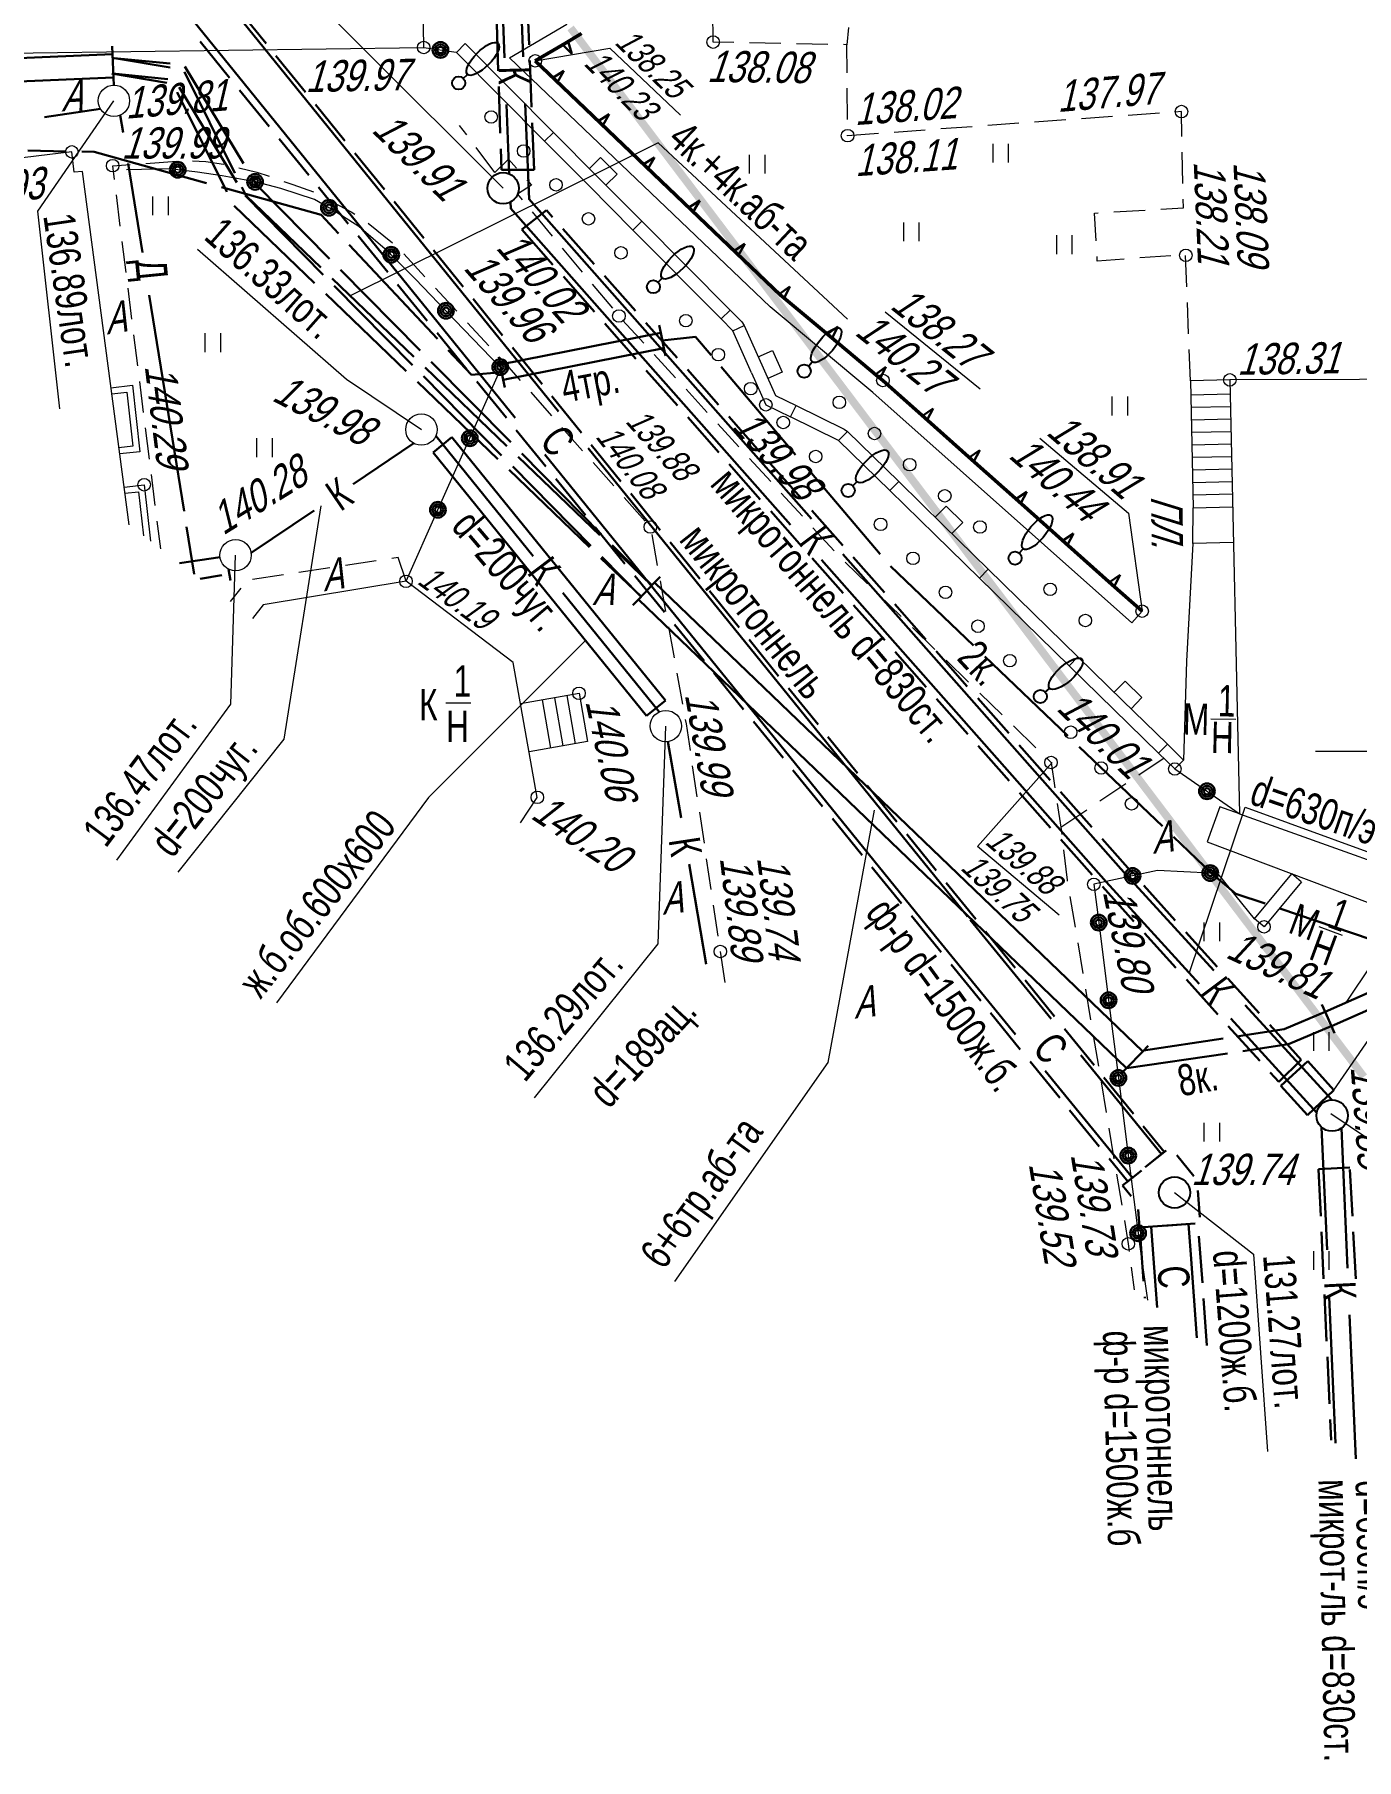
# Model space of a CAD drawing. Extents: x 10098 to 11902, y 8648 to 10202.
# Drawn here: x 11706.6 to 11748.8, y 8767.8 to 8822.9 of the extents above; entities that cross this region are included whole.
import ezdxf
from ezdxf.enums import TextEntityAlignment as Align

# ---------------------------------------------------------------- set-up
doc = ezdxf.new("R2010")
doc.units = 0
for name, color, linetype in [('20_Строения', 7, 'Continuous'), ('21_Колодцы', 7, 'Continuous'), ('23_Ограждения', 7, 'Continuous'), ('24_Растительность', 7, 'Continuous'), ('38_Высотные_отметки', 7, 'Continuous'), ('50_Красные_линии', 7, 'Continuous'), ('51_Сетка_координат', 7, 'Continuous'), ('52_Топонимика', 7, 'Continuous'), ('Подписи_зданий', 7, 'Continuous')]:
    doc.layers.add(name, color=color, linetype=linetype)
for name, color, linetype, lineweight in [('2_Водосток', 30, 'Continuous', 30), ('3_Дренаж', 30, 'Continuous', 30), ('4_Канализация', 16, 'Continuous', 30), ('7_Электрокабели', 1, 'Continuous', 30)]:
    doc.layers.add(name, color=color, linetype=linetype, lineweight=lineweight)
doc.styles.add('mggt', font='russian_1251.shx', dxfattribs={"width": 0.75, "oblique": 18, "height": 1})

msp = doc.modelspace()

# ---------------------------------------------------------------- hatches: boundary and pattern name
at = {"layer": '50_Красные_линии', "linetype": 'Continuous', "lineweight": 25}
for points in [[(11723.613, 8823.02), (11724.216, 8822.222), (11724.415, 8822.373), (11723.812, 8823.17)], [(11724.216, 8822.222), (11724.819, 8821.424), (11725.018, 8821.575), (11724.415, 8822.373)], [(11724.819, 8821.424), (11725.422, 8820.627), (11725.621, 8820.777), (11725.018, 8821.575)], [(11725.422, 8820.627), (11726.025, 8819.829), (11726.225, 8819.98), (11725.621, 8820.777)], [(11726.025, 8819.829), (11726.628, 8819.031), (11726.828, 8819.182), (11726.225, 8819.98)], [(11726.628, 8819.031), (11727.231, 8818.234), (11727.431, 8818.385), (11726.828, 8819.182)], [(11727.231, 8818.234), (11727.835, 8817.436), (11728.034, 8817.587), (11727.431, 8818.385)], [(11727.835, 8817.436), (11728.438, 8816.639), (11728.637, 8816.789), (11728.034, 8817.587)], [(11728.438, 8816.639), (11729.041, 8815.841), (11729.24, 8815.992), (11728.637, 8816.789)], [(11729.041, 8815.841), (11729.644, 8815.043), (11729.843, 8815.194), (11729.24, 8815.992)], [(11729.644, 8815.043), (11730.247, 8814.246), (11730.447, 8814.396), (11729.843, 8815.194)], [(11730.247, 8814.246), (11730.85, 8813.448), (11731.05, 8813.599), (11730.447, 8814.396)], [(11730.85, 8813.448), (11731.453, 8812.65), (11731.653, 8812.801), (11731.05, 8813.599)], [(11731.453, 8812.65), (11732.057, 8811.853), (11732.256, 8812.004), (11731.653, 8812.801)], [(11732.057, 8811.853), (11732.66, 8811.055), (11732.859, 8811.206), (11732.256, 8812.004)], [(11732.66, 8811.055), (11733.263, 8810.257), (11733.462, 8810.408), (11732.859, 8811.206)], [(11733.263, 8810.257), (11733.866, 8809.46), (11734.065, 8809.611), (11733.462, 8810.408)], [(11733.866, 8809.46), (11734.469, 8808.662), (11734.669, 8808.813), (11734.065, 8809.611)], [(11734.469, 8808.662), (11735.072, 8807.865), (11735.272, 8808.015), (11734.669, 8808.813)], [(11735.072, 8807.865), (11735.675, 8807.067), (11735.875, 8807.218), (11735.272, 8808.015)], [(11735.675, 8807.067), (11736.279, 8806.269), (11736.478, 8806.42), (11735.875, 8807.218)], [(11736.279, 8806.269), (11736.882, 8805.472), (11737.081, 8805.622), (11736.478, 8806.42)], [(11736.882, 8805.472), (11737.485, 8804.674), (11737.684, 8804.825), (11737.081, 8805.622)], [(11737.485, 8804.674), (11738.088, 8803.876), (11738.287, 8804.027), (11737.684, 8804.825)], [(11738.088, 8803.876), (11738.691, 8803.079), (11738.891, 8803.23), (11738.287, 8804.027)], [(11738.691, 8803.079), (11739.294, 8802.281), (11739.494, 8802.432), (11738.891, 8803.23)], [(11739.294, 8802.281), (11739.897, 8801.483), (11740.097, 8801.634), (11739.494, 8802.432)], [(11739.897, 8801.483), (11740.501, 8800.686), (11740.7, 8800.837), (11740.097, 8801.634)], [(11740.501, 8800.686), (11741.104, 8799.888), (11741.303, 8800.039), (11740.7, 8800.837)], [(11741.104, 8799.888), (11741.707, 8799.091), (11741.906, 8799.241), (11741.303, 8800.039)], [(11741.707, 8799.091), (11742.31, 8798.293), (11742.509, 8798.444), (11741.906, 8799.241)], [(11742.31, 8798.293), (11742.913, 8797.495), (11743.113, 8797.646), (11742.509, 8798.444)], [(11742.913, 8797.495), (11743.516, 8796.698), (11743.716, 8796.848), (11743.113, 8797.646)], [(11743.516, 8796.698), (11744.119, 8795.9), (11744.319, 8796.051), (11743.716, 8796.848)], [(11744.119, 8795.9), (11744.723, 8795.102), (11744.922, 8795.253), (11744.319, 8796.051)], [(11744.723, 8795.102), (11745.326, 8794.305), (11745.525, 8794.456), (11744.922, 8795.253)], [(11745.326, 8794.305), (11745.929, 8793.507), (11746.128, 8793.658), (11745.525, 8794.456)], [(11745.929, 8793.507), (11746.532, 8792.71), (11746.731, 8792.86), (11746.128, 8793.658)], [(11746.532, 8792.71), (11747.135, 8791.912), (11747.335, 8792.063), (11746.731, 8792.86)], [(11747.135, 8791.912), (11747.738, 8791.114), (11747.938, 8791.265), (11747.335, 8792.063)], [(11747.738, 8791.114), (11748.341, 8790.317), (11748.541, 8790.467), (11747.938, 8791.265)], [(11748.341, 8790.317), (11748.945, 8789.519), (11749.144, 8789.67), (11748.541, 8790.467)]]:
    msp.add_hatch(color=8, dxfattribs=at).paths.add_polyline_path(points)

# ---------------------------------------------------------------- linework, layer by layer
at = {"layer": '20_Строения', "color": 8, "linetype": 'Continuous', "lineweight": 15}
for points in [[(11700.307, 8822.22), (11719.021, 8822.472), (11718.935, 8828.505), (11700.143, 8828.277), (11700.307, 8822.22)], [(11709.612, 8807.23), (11708.123, 8818.516), (11707.864, 8818.489), (11707.786, 8819.141), (11700.939, 8818.308), (11701.029, 8817.573), (11699.52, 8817.39), (11699.802, 8815.067), (11699.388, 8815.016)], [(11744.765, 8811.855), (11743.505, 8811.827)], [(11743.505, 8811.827), (11743.593, 8807.773)], [(11709.035, 8811.606), (11709.721, 8811.683), (11709.958, 8809.561), (11709.314, 8809.489)], [(11709.061, 8811.408), (11709.544, 8811.462), (11709.737, 8809.738), (11709.288, 8809.688)], [(11744.775, 8811.399), (11743.515, 8811.372)], [(11744.784, 8810.999), (11743.524, 8810.972)], [(11744.793, 8810.6), (11743.532, 8810.572)], [(11744.801, 8810.2), (11743.541, 8810.172)], [(11744.81, 8809.8), (11743.55, 8809.772)], [(11744.81, 8809.8), (11743.55, 8809.772)], [(11744.819, 8809.4), (11743.559, 8809.372)], [(11744.828, 8809), (11743.567, 8808.972)], [(11709.453, 8808.434), (11710.096, 8808.506), (11710.297, 8806.709)], [(11744.836, 8808.6), (11743.576, 8808.572)], [(11709.479, 8808.236), (11709.92, 8808.285), (11710.077, 8806.876)], [(11744.845, 8808.2), (11743.585, 8808.172)], [(11744.879, 8806.661), (11743.586, 8806.632), (11743.594, 8807.773), (11744.854, 8807.801)], [(11743.586, 8806.632), (11743.384, 8802.873), (11743.287, 8799.713)], [(11722.116, 8797.708), (11722.649, 8798.52), (11721.883, 8802.833), (11718.459, 8805.423), (11713.892, 8804.669), (11713.553, 8804.23)], [(11722.117, 8801.514), (11723.982, 8801.845), (11724.255, 8800.305), (11722.391, 8799.974)], [(11722.8, 8801.635), (11723.074, 8800.095)], [(11723.194, 8801.705), (11723.467, 8800.165)], [(11723.588, 8801.775), (11723.861, 8800.235)], [(11745.069, 8797.999), (11744.442, 8798.223), (11744.04, 8797.099), (11751.186, 8794.408), (11751.631, 8795.652)]]:
    msp.add_lwpolyline(points, dxfattribs=at)
msp.add_lwpolyline([(11744.765, 8811.855), (11745.069, 8797.999), (11760.552, 8792.462), (11779.142, 8793.077), (11779.159, 8812.223), (11772.904, 8812.166), (11772.831, 8809.209), (11761.34, 8809.176), (11761.332, 8811.902)], close=True, dxfattribs=at)
at = {"layer": '21_Колодцы', "color": 8, "lineweight": 9}
for centre in [(11709.131, 8820.771), (11718.947, 8810.267), (11713.017, 8806.256), (11726.752, 8800.799)]:
    msp.add_circle(centre, 0.5, dxfattribs=at)
at = {"layer": '21_Колодцы', "color": 8, "linetype": 'Continuous'}
for centre in [(11721.559, 8817.976), (11748.029, 8788.355), (11742.999, 8785.898)]:
    msp.add_circle(centre, 0.5, dxfattribs=at)
at = {"layer": '23_Ограждения', "color": 8, "linetype": 'Continuous', "lineweight": 15}
for p, q in [((11728.267, 8822.645), (11728.255, 8823.645)), ((11732.585, 8823.115), (11732.533, 8822.561)), ((11719.021, 8822.472), (11720.058, 8822.321)), ((11720.065, 8822.316), (11720.349, 8822.598)), ((11722.884, 8819.478), (11720.065, 8822.316)), ((11720.349, 8822.598), (11723.167, 8819.76)), ((11728.927, 8822.632), (11728.267, 8822.645)), ((11730.427, 8822.602), (11729.427, 8822.622)), ((11731.927, 8822.573), (11730.927, 8822.593)), ((11732.533, 8822.561), (11732.427, 8822.563)), ((11732.541, 8821.667), (11732.533, 8822.561)), ((11732.554, 8820.168), (11732.545, 8821.168)), ((11720.395, 8819.678), (11720.168, 8819.982)), ((11738.03, 8820.05), (11737.033, 8819.978)), ((11739.526, 8820.158), (11738.529, 8820.086)), ((11741.022, 8820.266), (11740.025, 8820.194)), ((11742.518, 8820.374), (11741.521, 8820.302)), ((11743.219, 8820.425), (11743.017, 8820.41)), ((11743.235, 8819.628), (11743.219, 8820.425)), ((11722.884, 8819.478), (11723.167, 8819.76)), ((11724.293, 8818.059), (11722.884, 8819.478)), ((11723.167, 8819.76), (11724.577, 8818.341)), ((11733.542, 8819.725), (11732.558, 8819.654)), ((11732.558, 8819.654), (11732.558, 8819.668)), ((11735.038, 8819.833), (11734.041, 8819.761)), ((11736.534, 8819.942), (11735.537, 8819.869)), ((11721.291, 8818.475), (11720.693, 8819.277)), ((11721.291, 8818.475), (11721.725, 8818.909)), ((11721.725, 8818.909), (11721.982, 8818.621)), ((11724.313, 8818.607), (11724.667, 8818.959)), ((11724.667, 8818.959), (11725.196, 8818.427)), ((11743.266, 8818.128), (11743.246, 8819.128)), ((11709.09, 8818.696), (11709.648, 8818.735)), ((11709.145, 8818.258), (11709.09, 8818.696)), ((11710.973, 8818.592), (11709.536, 8818.569)), ((11710.147, 8818.769), (11711.144, 8818.839)), ((11711.168, 8818.568), (11710.973, 8818.592)), ((11711.795, 8818.49), (11711.168, 8818.568)), ((11711.643, 8818.85), (11712.069, 8818.833)), ((11712.588, 8818.372), (11711.795, 8818.49)), ((11712.069, 8818.833), (11712.624, 8818.742)), ((11713.637, 8818.181), (11712.588, 8818.372)), ((11712.624, 8818.742), (11712.635, 8818.739)), ((11713.122, 8818.624), (11713.695, 8818.489)), ((11713.695, 8818.489), (11714.084, 8818.357)), ((11724.577, 8818.341), (11725.986, 8816.922)), ((11725.196, 8818.427), (11724.841, 8818.075)), ((11709.331, 8816.77), (11709.207, 8817.762)), ((11714.462, 8817.969), (11713.648, 8818.178)), ((11715.534, 8817.616), (11714.462, 8817.969)), ((11714.558, 8818.196), (11714.847, 8818.098)), ((11714.847, 8818.098), (11715.5, 8817.861)), ((11722.466, 8818.08), (11722.015, 8817.783)), ((11722.015, 8817.783), (11722.165, 8817.603)), ((11722.316, 8818.248), (11722.466, 8818.08)), ((11724.293, 8818.059), (11725.702, 8816.64)), ((11715.997, 8817.356), (11715.534, 8817.616)), ((11715.944, 8817.632), (11716.71, 8817.226)), ((11716.021, 8817.342), (11715.997, 8817.356)), ((11716.948, 8816.758), (11716.021, 8817.342)), ((11716.71, 8817.226), (11716.82, 8817.152)), ((11722.485, 8817.219), (11723.126, 8816.451)), ((11741.059, 8817.218), (11742.057, 8817.279)), ((11742.556, 8817.31), (11743.282, 8817.355)), ((11743.282, 8817.355), (11743.276, 8817.628)), ((11717.936, 8815.901), (11716.948, 8816.758)), ((11717.252, 8816.863), (11718.028, 8816.232)), ((11725.702, 8816.64), (11725.986, 8816.922)), ((11725.986, 8816.922), (11728.805, 8814.083)), ((11740.447, 8817.18), (11740.56, 8817.187)), ((11740.497, 8816.295), (11740.447, 8817.18)), ((11709.518, 8815.282), (11709.394, 8816.274)), ((11728.521, 8813.802), (11725.702, 8816.64)), ((11717.985, 8815.852), (11717.936, 8815.901)), ((11718.759, 8815.076), (11717.985, 8815.852)), ((11718.384, 8815.882), (11719.062, 8815.148)), ((11723.446, 8816.067), (11724.086, 8815.299)), ((11740.533, 8815.652), (11740.525, 8815.796)), ((11741.387, 8815.713), (11740.533, 8815.652)), ((11742.883, 8815.82), (11741.886, 8815.749)), ((11743.391, 8814.825), (11743.353, 8815.824)), ((11719.733, 8814.065), (11718.759, 8815.076)), ((11709.705, 8813.793), (11709.58, 8814.786)), ((11719.402, 8814.781), (11720.081, 8814.046)), ((11724.406, 8814.915), (11725.047, 8814.147)), ((11721.468, 8812.265), (11719.733, 8814.065)), ((11728.521, 8813.802), (11728.805, 8814.083)), ((11728.805, 8814.083), (11729.178, 8813.708)), ((11743.448, 8813.326), (11743.41, 8814.325)), ((11720.42, 8813.679), (11721.099, 8812.945)), ((11725.373, 8813.768), (11726.049, 8813.031)), ((11728.894, 8813.426), (11728.521, 8813.802)), ((11728.894, 8813.426), (11729.259, 8813.589)), ((11729.492, 8812.082), (11728.894, 8813.426)), ((11729.178, 8813.708), (11729.259, 8813.589)), ((11729.259, 8813.589), (11729.857, 8812.245)), ((11709.891, 8812.305), (11709.767, 8813.297)), ((11743.505, 8811.827), (11743.467, 8812.826)), ((11721.438, 8812.578), (11721.587, 8812.417)), ((11721.496, 8812.236), (11721.468, 8812.265)), ((11721.587, 8812.417), (11722.106, 8811.833)), ((11726.386, 8812.662), (11727.062, 8811.925)), ((11729.705, 8812.587), (11730.162, 8812.79)), ((11730.162, 8812.79), (11730.466, 8812.105)), ((11710.078, 8810.817), (11709.954, 8811.809)), ((11720.495, 8809.99), (11721.496, 8812.236)), ((11729.492, 8812.082), (11729.946, 8811.06)), ((11729.857, 8812.245), (11730.252, 8811.355)), ((11730.466, 8812.105), (11730.009, 8811.902)), ((11722.438, 8811.459), (11723.102, 8810.712)), ((11727.4, 8811.556), (11728.075, 8810.819)), ((11730.252, 8811.355), (11730.913, 8811.032)), ((11729.946, 8811.06), (11730.738, 8810.673)), ((11730.738, 8810.673), (11730.913, 8811.032)), ((11732.272, 8809.922), (11730.738, 8810.673)), ((11730.913, 8811.032), (11732.448, 8810.281)), ((11710.265, 8809.328), (11710.14, 8810.321)), ((11723.434, 8810.338), (11724.098, 8809.59)), ((11728.413, 8810.45), (11729.089, 8809.713)), ((11732.272, 8809.922), (11732.552, 8810.208)), ((11732.448, 8810.281), (11732.552, 8810.208)), ((11732.552, 8810.208), (11734.19, 8808.606)), ((11719.477, 8807.706), (11720.495, 8809.99)), ((11733.911, 8808.32), (11732.272, 8809.922)), ((11724.43, 8809.216), (11725.094, 8808.469)), ((11729.426, 8809.344), (11730.102, 8808.607)), ((11710.451, 8807.84), (11710.327, 8808.832)), ((11733.911, 8808.32), (11734.19, 8808.606)), ((11734.19, 8808.606), (11735.621, 8807.208)), ((11725.426, 8808.095), (11726.09, 8807.347)), ((11730.44, 8808.238), (11731.115, 8807.501)), ((11735.341, 8806.922), (11733.911, 8808.32)), ((11710.624, 8806.46), (11710.513, 8807.344)), ((11718.459, 8805.423), (11719.477, 8807.706)), ((11735.352, 8807.47), (11735.702, 8807.827)), ((11735.702, 8807.827), (11736.238, 8807.303)), ((11736.238, 8807.303), (11735.889, 8806.946)), ((11726.303, 8806.915), (11726.481, 8805.931)), ((11731.453, 8807.132), (11732.129, 8806.395)), ((11735.341, 8806.922), (11736.771, 8805.524)), ((11735.621, 8807.208), (11737.051, 8805.81)), ((11716.025, 8805.853), (11715.036, 8805.705)), ((11717.509, 8806.074), (11716.52, 8805.927)), ((11718.204, 8806.178), (11718.003, 8806.148)), ((11718.459, 8805.423), (11718.204, 8806.178)), ((11732.477, 8806.037), (11733.194, 8805.339)), ((11736.771, 8805.524), (11737.051, 8805.81)), ((11737.051, 8805.81), (11739.911, 8803.013)), ((11713.178, 8805.202), (11712.839, 8804.773)), ((11714.541, 8805.631), (11713.552, 8805.484)), ((11726.57, 8805.439), (11726.748, 8804.455)), ((11739.631, 8802.727), (11736.771, 8805.524)), ((11733.552, 8804.991), (11734.269, 8804.293)), ((11726.838, 8803.963), (11727.016, 8802.979)), ((11734.627, 8803.944), (11735.344, 8803.247)), ((11735.702, 8802.898), (11736.418, 8802.201)), ((11739.631, 8802.727), (11739.911, 8803.013)), ((11739.911, 8803.013), (11741.341, 8801.615)), ((11727.105, 8802.487), (11727.283, 8801.503)), ((11741.061, 8801.329), (11739.631, 8802.727)), ((11736.777, 8801.852), (11737.493, 8801.154)), ((11741.073, 8801.877), (11741.422, 8802.235)), ((11741.422, 8802.235), (11741.959, 8801.711)), ((11741.061, 8801.329), (11742.491, 8799.931)), ((11741.341, 8801.615), (11742.771, 8800.217)), ((11741.959, 8801.711), (11741.609, 8801.353)), ((11727.372, 8801.011), (11727.399, 8800.865)), ((11727.399, 8800.865), (11727.526, 8800.023)), ((11737.852, 8800.805), (11738.568, 8800.108)), ((11742.491, 8799.931), (11742.771, 8800.217)), ((11742.771, 8800.217), (11743.287, 8799.713)), ((11738.926, 8799.759), (11739.055, 8799.634)), ((11739.055, 8799.634), (11739.178, 8798.823)), ((11741.858, 8799.243), (11742.667, 8799.786)), ((11743.007, 8799.427), (11742.491, 8799.931)), ((11743.007, 8799.427), (11743.287, 8799.713)), ((11727.6, 8799.529), (11727.749, 8798.54)), ((11743.007, 8799.427), (11745.062, 8798.004)), ((11740.612, 8798.407), (11741.443, 8798.964)), ((11727.824, 8798.046), (11727.973, 8797.057)), ((11739.252, 8798.328), (11739.367, 8797.571)), ((11739.367, 8797.571), (11740.197, 8798.128)), ((11739.367, 8797.571), (11739.395, 8797.339)), ((11739.454, 8796.842), (11739.569, 8795.881)), ((11728.047, 8796.562), (11728.196, 8795.574)), ((11739.569, 8795.881), (11739.574, 8795.849)), ((11741.659, 8796.012), (11740.421, 8795.745)), ((11740.421, 8795.745), (11740.576, 8794.521)), ((11742.45, 8796.183), (11741.659, 8796.012)), ((11744.139, 8796.104), (11742.45, 8796.183)), ((11744.385, 8796.093), (11744.139, 8796.104)), ((11745.549, 8794.642), (11744.385, 8796.093)), ((11745.549, 8794.642), (11746.739, 8796.083)), ((11747.049, 8795.826), (11745.857, 8794.387)), ((11747.047, 8795.828), (11746.739, 8796.083)), ((11739.657, 8795.356), (11739.823, 8794.37)), ((11728.27, 8795.079), (11728.419, 8794.09)), ((11745.857, 8794.387), (11745.549, 8794.642)), ((11740.576, 8794.521), (11740.891, 8792.041)), ((11728.494, 8793.596), (11728.643, 8792.607)), ((11739.906, 8793.877), (11740.071, 8792.891)), ((11740.154, 8792.398), (11740.32, 8791.412)), ((11740.891, 8792.041), (11741.206, 8789.561)), ((11740.403, 8790.919), (11740.568, 8789.932)), ((11740.651, 8789.439), (11740.817, 8788.453)), ((11741.206, 8789.561), (11741.521, 8787.081)), ((11740.9, 8787.96), (11741.065, 8786.974)), ((11741.521, 8787.081), (11741.836, 8784.601)), ((11741.148, 8786.481), (11741.314, 8785.495)), ((11741.397, 8785.001), (11741.521, 8784.261)), ((11741.521, 8784.261), (11741.552, 8784.014)), ((11741.836, 8784.601), (11741.88, 8784.25)), ((11741.88, 8784.25), (11742.131, 8782.466)), ((11741.616, 8783.518), (11741.709, 8782.787))]:
    msp.add_line(p, q, dxfattribs=at)
at = {"layer": '23_Ограждения', "color": 8, "linetype": 'Continuous', "lineweight": 50}
for p, q in [((11724.063, 8822.917), (11723.548, 8822.613)), ((11723.548, 8822.613), (11722.584, 8822.045)), ((11722.584, 8822.045), (11723.221, 8821.436)), ((11723.221, 8821.436), (11724.667, 8820.054)), ((11724.667, 8820.054), (11726.113, 8818.673)), ((11726.113, 8818.673), (11727.559, 8817.291)), ((11727.559, 8817.291), (11729.005, 8815.909)), ((11729.005, 8815.909), (11730.416, 8814.561)), ((11730.416, 8814.561), (11730.453, 8814.53)), ((11730.453, 8814.53), (11731.989, 8813.249)), ((11731.989, 8813.249), (11733.525, 8811.968)), ((11733.525, 8811.968), (11733.686, 8811.834)), ((11733.686, 8811.834), (11735.024, 8810.644)), ((11735.024, 8810.644), (11736.517, 8809.314)), ((11736.517, 8809.314), (11738.011, 8807.984)), ((11738.011, 8807.984), (11739.505, 8806.654)), ((11739.505, 8806.654), (11740.999, 8805.325)), ((11740.999, 8805.325), (11741.963, 8804.467))]:
    msp.add_line(p, q, dxfattribs=at)
at = {"layer": '23_Ограждения', "color": 8, "linetype": 'Continuous', "lineweight": 30}
for p, q in [((11723.462, 8822.562), (11723.751, 8822.269)), ((11723.751, 8822.269), (11723.634, 8822.664)), ((11723.497, 8821.725), (11723.149, 8821.505)), ((11723.293, 8821.367), (11723.497, 8821.725)), ((11724.943, 8820.344), (11724.595, 8820.124)), ((11724.739, 8819.985), (11724.943, 8820.344)), ((11726.389, 8818.962), (11726.041, 8818.742)), ((11726.185, 8818.604), (11726.389, 8818.962)), ((11727.835, 8817.58), (11727.487, 8817.36)), ((11727.631, 8817.222), (11727.835, 8817.58)), ((11729.281, 8816.198), (11728.933, 8815.978)), ((11729.077, 8815.84), (11729.281, 8816.198)), ((11730.709, 8814.837), (11730.376, 8814.594)), ((11730.53, 8814.466), (11730.709, 8814.837)), ((11732.245, 8813.556), (11731.912, 8813.313)), ((11732.066, 8813.185), (11732.245, 8813.556)), ((11733.781, 8812.275), (11733.448, 8812.032)), ((11733.602, 8811.904), (11733.781, 8812.275)), ((11735.289, 8810.942), (11734.949, 8810.71)), ((11735.098, 8810.577), (11735.289, 8810.942)), ((11736.783, 8809.613), (11736.443, 8809.38)), ((11736.592, 8809.247), (11736.783, 8809.613)), ((11738.277, 8808.283), (11737.937, 8808.051)), ((11738.086, 8807.918), (11738.277, 8808.283)), ((11739.771, 8806.953), (11739.431, 8806.721)), ((11739.58, 8806.588), (11739.771, 8806.953)), ((11741.265, 8805.624), (11740.925, 8805.391)), ((11741.074, 8805.258), (11741.265, 8805.624))]:
    msp.add_line(p, q, dxfattribs=at)
at = {"layer": '23_Ограждения', "color": 8, "linetype": 'Continuous', "lineweight": 15}
msp.add_lwpolyline([(11741.963, 8804.467), (11741.63, 8804.094), (11733.36, 8811.456), (11730.083, 8814.188), (11721.761, 8822.141), (11723.592, 8823.22), (11724.342, 8830.33), (11724.839, 8830.278)], dxfattribs=at)
at = {"layer": '23_Ограждения', "color": 8, "linetype": 'Continuous', "lineweight": 30}
for centre, radius in [((11719.558, 8822.394), 0.25), ((11719.558, 8822.394), 0.175), ((11719.558, 8822.394), 0.1), ((11711.168, 8818.568), 0.25), ((11711.168, 8818.568), 0.175), ((11711.168, 8818.568), 0.1), ((11713.637, 8818.181), 0.25), ((11713.637, 8818.181), 0.175), ((11713.637, 8818.181), 0.1), ((11715.997, 8817.356), 0.25), ((11715.997, 8817.356), 0.175), ((11715.997, 8817.356), 0.1), ((11717.985, 8815.852), 0.25), ((11717.985, 8815.852), 0.175), ((11717.985, 8815.852), 0.1), ((11719.733, 8814.065), 0.25), ((11719.733, 8814.065), 0.175), ((11719.733, 8814.065), 0.1), ((11721.468, 8812.265), 0.25), ((11721.468, 8812.265), 0.175), ((11721.468, 8812.265), 0.1), ((11720.495, 8809.99), 0.25), ((11720.495, 8809.99), 0.175), ((11720.495, 8809.99), 0.1), ((11719.477, 8807.706), 0.25), ((11719.477, 8807.706), 0.175), ((11719.477, 8807.706), 0.1), ((11744.034, 8798.716), 0.25), ((11744.034, 8798.716), 0.175), ((11744.034, 8798.716), 0.1), ((11744.139, 8796.104), 0.25), ((11744.139, 8796.104), 0.175), ((11741.659, 8796.012), 0.25), ((11741.659, 8796.012), 0.175), ((11741.659, 8796.012), 0.1), ((11744.139, 8796.104), 0.1), ((11740.576, 8794.521), 0.25), ((11740.576, 8794.521), 0.175), ((11740.576, 8794.521), 0.1), ((11740.891, 8792.041), 0.25), ((11740.891, 8792.041), 0.175), ((11740.891, 8792.041), 0.1), ((11741.206, 8789.561), 0.25), ((11741.206, 8789.561), 0.175), ((11741.206, 8789.561), 0.1), ((11741.521, 8787.081), 0.25), ((11741.521, 8787.081), 0.175), ((11741.521, 8787.081), 0.1), ((11741.836, 8784.601), 0.25), ((11741.836, 8784.601), 0.175), ((11741.836, 8784.601), 0.1)]:
    msp.add_circle(centre, radius, dxfattribs=at)
at = {"layer": '24_Растительность', "color": 8}
for p, q in [((11720.286, 8821.487), (11720.418, 8821.614)), ((11726.504, 8814.981), (11726.636, 8815.108)), ((11731.306, 8812.294), (11731.428, 8812.431)), ((11732.723, 8808.474), (11732.855, 8808.601)), ((11738.04, 8806.323), (11738.162, 8806.46)), ((11738.866, 8801.884), (11739.006, 8802.003))]:
    msp.add_line(p, q, dxfattribs=at)
at = {"layer": '24_Растительность', "color": 8, "linetype": 'Continuous', "lineweight": 15}
for p, q in [((11729.426, 8818.449), (11729.426, 8819.049)), ((11729.921, 8818.449), (11729.921, 8819.049)), ((11737.206, 8818.794), (11737.206, 8819.394)), ((11737.701, 8818.794), (11737.701, 8819.394)), ((11710.374, 8817.113), (11710.374, 8817.713)), ((11710.869, 8817.113), (11710.869, 8817.713)), ((11734.349, 8816.287), (11734.349, 8816.887)), ((11734.844, 8816.287), (11734.844, 8816.887)), ((11739.235, 8815.873), (11739.235, 8816.473)), ((11739.73, 8815.873), (11739.73, 8816.473)), ((11712.044, 8812.746), (11712.044, 8813.346)), ((11712.539, 8812.746), (11712.539, 8813.346)), ((11741.01, 8810.72), (11741.01, 8811.32)), ((11741.505, 8810.72), (11741.505, 8811.32)), ((11713.697, 8809.392), (11713.697, 8809.992)), ((11714.192, 8809.392), (11714.192, 8809.992)), ((11743.945, 8793.926), (11743.946, 8794.526)), ((11744.44, 8793.926), (11744.441, 8794.526)), ((11747.445, 8790.426), (11747.446, 8791.026)), ((11747.94, 8790.426), (11747.941, 8791.026)), ((11743.946, 8787.526), (11743.947, 8788.126)), ((11744.441, 8787.526), (11744.442, 8788.126)), ((11747.445, 8783.426), (11747.446, 8784.026)), ((11747.94, 8783.426), (11747.941, 8784.026))]:
    msp.add_line(p, q, dxfattribs=at)
at = {"layer": '24_Растительность', "color": 8}
for centre in [(11720.139, 8821.337), (11726.357, 8814.831), (11731.172, 8812.132), (11732.576, 8808.324), (11737.906, 8806.161), (11738.711, 8801.743)]:
    msp.add_circle(centre, 0.21, dxfattribs=at)
at = {"layer": '24_Растительность', "color": 8, "linetype": 'Continuous', "lineweight": 9}
for centre in [(11721.175, 8820.253), (11722.212, 8819.168), (11723.248, 8818.084), (11724.285, 8816.999), (11725.321, 8815.915), (11727.394, 8813.746), (11728.43, 8812.662), (11729.466, 8811.577), (11732.294, 8811.137), (11730.503, 8810.493), (11733.417, 8810.142), (11731.539, 8809.409), (11734.539, 8809.147), (11735.661, 8808.151), (11733.612, 8807.24), (11736.784, 8807.156), (11734.648, 8806.155), (11735.685, 8805.071), (11739.028, 8805.166), (11736.721, 8803.987), (11740.151, 8804.171), (11737.738, 8802.885), (11739.683, 8800.601), (11740.655, 8799.458), (11741.627, 8798.316)]:
    msp.add_circle(centre, 0.2, dxfattribs=at)
at = {"layer": '24_Растительность', "color": 8}
for centre, major_axis in [((11720.908, 8822.107), (0.49, 0.494)), ((11727.126, 8815.601), (0.49, 0.494)), ((11731.875, 8812.963), (0.448, 0.532)), ((11733.345, 8809.094), (0.49, 0.494)), ((11738.609, 8806.992), (0.448, 0.532)), ((11739.523, 8802.468), (0.517, 0.465))]:
    msp.add_ellipse(centre, major_axis=major_axis, ratio=0.369829, dxfattribs=at)
at = {"layer": '2_Водосток', "color": 8, "linetype": 'Continuous', "lineweight": 30}
for p, q in [((11721.948, 8810.641), (11709.622, 8825.858)), ((11723.329, 8810.842), (11711.216, 8825.798)), ((11713.044, 8823.764), (11713.988, 8822.599)), ((11712.825, 8821.499), (11711.879, 8822.662)), ((11714.303, 8822.21), (11715.247, 8821.045)), ((11714.088, 8819.947), (11713.141, 8821.111)), ((11715.562, 8820.656), (11716.506, 8819.491)), ((11715.35, 8818.396), (11714.403, 8819.559)), ((11716.821, 8819.102), (11717.765, 8817.937)), ((11716.612, 8816.845), (11715.665, 8818.008)), ((11718.08, 8817.548), (11719.024, 8816.383)), ((11717.874, 8815.293), (11716.928, 8816.457)), ((11719.339, 8815.994), (11720.283, 8814.829)), ((11719.137, 8813.742), (11718.19, 8814.905)), ((11720.598, 8814.44), (11721.542, 8813.275)), ((11720.399, 8812.191), (11719.452, 8813.354)), ((11721.857, 8812.886), (11722.801, 8811.721)), ((11721.661, 8810.639), (11720.715, 8811.803)), ((11723.116, 8811.332), (11724.06, 8810.167)), ((11722.924, 8809.088), (11721.977, 8810.251)), ((11736.387, 8794.721), (11724.273, 8809.676)), ((11724.375, 8809.778), (11725.319, 8808.613)), ((11735.217, 8794.258), (11722.892, 8809.475)), ((11724.186, 8807.537), (11723.239, 8808.7)), ((11725.634, 8808.224), (11726.578, 8807.059)), ((11725.448, 8805.985), (11724.501, 8807.149)), ((11726.893, 8806.67), (11727.837, 8805.505)), ((11726.71, 8804.434), (11725.764, 8805.597)), ((11728.152, 8805.116), (11729.096, 8803.951)), ((11727.973, 8802.883), (11727.026, 8804.046)), ((11729.411, 8803.562), (11730.355, 8802.397)), ((11729.235, 8801.331), (11728.288, 8802.495)), ((11730.67, 8802.008), (11731.614, 8800.843)), ((11730.497, 8799.78), (11729.551, 8800.943)), ((11731.929, 8800.454), (11732.873, 8799.289)), ((11731.76, 8798.228), (11730.813, 8799.392)), ((11733.188, 8798.9), (11734.132, 8797.735)), ((11733.022, 8796.677), (11732.075, 8797.841)), ((11734.447, 8797.346), (11735.391, 8796.181)), ((11734.284, 8795.126), (11733.337, 8796.289)), ((11735.706, 8795.792), (11736.65, 8794.627)), ((11735.546, 8793.574), (11734.6, 8794.738)), ((11735.128, 8794.367), (11737.916, 8790.949)), ((11736.476, 8794.612), (11739.055, 8791.451)), ((11736.965, 8794.238), (11737.909, 8793.073)), ((11736.809, 8792.023), (11735.862, 8793.187)), ((11738.224, 8792.684), (11739.168, 8791.519)), ((11738.071, 8790.472), (11737.124, 8791.635)), ((11739.483, 8791.13), (11740.427, 8789.965)), ((11740.003, 8790.289), (11742.582, 8787.128)), ((11739.333, 8788.92), (11738.387, 8790.084)), ((11738.864, 8789.787), (11741.652, 8786.369)), ((11740.742, 8789.576), (11741.686, 8788.411)), ((11740.595, 8787.369), (11739.649, 8788.533)), ((11742.001, 8788.022), (11742.67, 8787.196)), ((11741.503, 8786.254), (11740.911, 8786.981)), ((11742.062, 8786.705), (11742.73, 8787.245)), ((11742.67, 8787.196), (11742.329, 8786.922)), ((11743.07, 8787.092), (11743.611, 8786.425)), ((11741.34, 8786.12), (11741.674, 8786.39)), ((11741.94, 8786.608), (11741.503, 8786.254)), ((11741.611, 8785.787), (11741.34, 8786.12)), ((11743.744, 8785.965), (11743.806, 8785.108)), ((11741.88, 8784.78), (11741.833, 8785.362)), ((11742.154, 8784.8), (11741.88, 8784.78)), ((11743.657, 8784.909), (11742.161, 8784.8)), ((11742.389, 8782.928), (11742.251, 8784.807)), ((11743.509, 8784.898), (11742.653, 8784.836)), ((11743.52, 8783.918), (11743.448, 8784.894)), ((11741.896, 8784.562), (11742.008, 8783.067)), ((11743.887, 8783.012), (11743.778, 8784.508)), ((11743.715, 8781.259), (11743.52, 8783.918)), ((11742.045, 8782.568), (11742.048, 8782.529)), ((11742.441, 8782.23), (11742.389, 8782.928)), ((11744.033, 8781.017), (11743.924, 8782.513))]:
    msp.add_line(p, q, dxfattribs=at)
at = {"layer": '2_Водосток', "color": 8, "linetype": 'Continuous', "lineweight": 15}
msp.add_lwpolyline([(11743, 8785.905), (11745.525, 8783.929), (11745.967, 8777.624)], dxfattribs=at)
at = {"layer": '38_Высотные_отметки', "color": 8, "lineweight": 15}
for points in [[(11722.584, 8822.045), (11724.962, 8822.454), (11727.225, 8820.312)], [(11733.758, 8814.025), (11736.791, 8811.567)], [(11738.697, 8809.999), (11741.526, 8807.603), (11741.963, 8804.467)], [(11739.311, 8794.759), (11736.704, 8796.95), (11739.089, 8799.634)]]:
    msp.add_lwpolyline(points, dxfattribs=at)
at = {"layer": '38_Высотные_отметки', "color": 8, "lineweight": 9}
for centre in [(11728.267, 8822.645), (11719.021, 8822.472), (11722.584, 8822.045), (11743.219, 8820.425), (11732.558, 8819.654), (11707.786, 8819.141), (11709.09, 8818.696), (11743.361, 8815.834), (11725.256, 8813.896), (11733.686, 8811.834), (11744.765, 8811.855), (11729.946, 8811.06), (11710.096, 8808.506), (11726.259, 8807.157), (11718.459, 8805.423), (11741.963, 8804.467), (11723.982, 8801.845), (11739.055, 8799.634), (11743.007, 8799.427), (11722.649, 8798.52), (11740.421, 8795.745), (11745.857, 8794.387), (11728.494, 8793.596), (11741.521, 8784.261)]:
    msp.add_circle(centre, 0.2, dxfattribs=at)
at = {"layer": '3_Дренаж', "color": 8, "linetype": 'Continuous', "lineweight": 30}
for p, q in [((11706.917, 8820.242), (11708.704, 8820.511)), ((11709.331, 8820.313), (11709.421, 8819.753)), ((11709.58, 8818.766), (11710.038, 8815.924)), ((11710.258, 8814.559), (11711.369, 8807.659)), ((11711.449, 8807.166), (11711.694, 8805.645))]:
    msp.add_line(p, q, dxfattribs=at)
at = {"layer": '3_Дренаж', "color": 8, "linetype": 'Continuous', "lineweight": 15}
msp.add_lwpolyline([(11707.408, 8810.932), (11706.705, 8817.243), (11709.131, 8820.771)], dxfattribs=at)
at = {"layer": '4_Канализация', "color": 8, "linetype": 'Continuous', "lineweight": 30}
for p, q in [((11721.477, 8825.319), (11721.603, 8822.147)), ((11722.077, 8825.343), (11722.202, 8822.171)), ((11722.387, 8822.561), (11722.328, 8824.06)), ((11721.359, 8823.229), (11721.405, 8821.73)), ((11722.466, 8820.562), (11722.407, 8822.061)), ((11721.421, 8821.23), (11721.467, 8819.731)), ((11721.662, 8820.648), (11721.756, 8818.436)), ((11722.261, 8820.672), (11722.387, 8817.632)), ((11722.545, 8818.564), (11722.486, 8820.063)), ((11721.483, 8819.231), (11721.504, 8818.564)), ((11721.504, 8818.564), (11722.545, 8818.564)), ((11721.794, 8817.535), (11721.803, 8817.334)), ((11721.797, 8817.341), (11730.731, 8807.23)), ((11722.943, 8817.275), (11722.156, 8816.655)), ((11722.381, 8817.638), (11731.41, 8807.413)), ((11723.138, 8817.054), (11722.943, 8817.275)), ((11724.462, 8815.555), (11723.469, 8816.679)), ((11722.156, 8816.655), (11723.149, 8815.53)), ((11723.481, 8815.156), (11724.474, 8814.032)), ((11725.786, 8814.057), (11724.793, 8815.181)), ((11724.805, 8813.657), (11725.798, 8812.533)), ((11727.111, 8812.558), (11726.117, 8813.682)), ((11726.129, 8812.158), (11727.122, 8811.034)), ((11728.435, 8811.059), (11727.442, 8812.183)), ((11727.454, 8810.66), (11728.447, 8809.536)), ((11729.759, 8809.56), (11728.766, 8810.684)), ((11719.407, 8810.071), (11722.518, 8806.226)), ((11716.772, 8808.526), (11718.706, 8809.829)), ((11719.322, 8809.533), (11719.924, 8810.022)), ((11726.138, 8801.126), (11719.322, 8809.533)), ((11719.924, 8810.022), (11726.741, 8801.615)), ((11728.778, 8809.161), (11729.771, 8808.037)), ((11731.084, 8808.062), (11730.09, 8809.186)), ((11713.512, 8806.33), (11715.527, 8807.687)), ((11730.102, 8807.662), (11731.095, 8806.538)), ((11732.408, 8806.563), (11731.415, 8807.687)), ((11711.225, 8806.002), (11712.521, 8806.193)), ((11732.403, 8806.289), (11741.281, 8796.241)), ((11712.788, 8805.812), (11712.848, 8805.453)), ((11712.79, 8805.801), (11712.795, 8805.808)), ((11731.426, 8806.163), (11732.42, 8805.039)), ((11731.724, 8806.106), (11740.813, 8795.821)), ((11733.732, 8805.064), (11732.739, 8806.188)), ((11711.881, 8805.503), (11712.572, 8805.616)), ((11723.461, 8805.059), (11726.541, 8801.252)), ((11732.751, 8804.665), (11733.744, 8803.541)), ((11735.057, 8803.566), (11734.063, 8804.69)), ((11734.075, 8803.166), (11735.068, 8802.042)), ((11736.381, 8802.067), (11735.388, 8803.191)), ((11726.741, 8801.615), (11726.138, 8801.126)), ((11735.399, 8801.667), (11736.393, 8800.543)), ((11737.705, 8800.568), (11736.712, 8801.692)), ((11726.823, 8800.304), (11727.241, 8797.869)), ((11736.724, 8800.169), (11737.717, 8799.044)), ((11739.029, 8799.069), (11738.036, 8800.193)), ((11738.048, 8798.67), (11739.041, 8797.546)), ((11740.354, 8797.571), (11739.361, 8798.695)), ((11739.372, 8797.171), (11740.366, 8796.047)), ((11741.42, 8796.364), (11740.685, 8797.196)), ((11727.495, 8796.39), (11728.043, 8793.194)), ((11741.681, 8796.075), (11741.42, 8796.364)), ((11740.813, 8795.821), (11743.781, 8792.565)), ((11741.281, 8796.241), (11744.248, 8792.988)), ((11740.697, 8795.673), (11741.702, 8794.559)), ((11743.022, 8794.591), (11742.017, 8795.704)), ((11742.037, 8794.188), (11743.041, 8793.074)), ((11744.363, 8793.107), (11743.357, 8794.22)), ((11743.376, 8792.702), (11744.381, 8791.589)), ((11745.704, 8791.623), (11744.698, 8792.736)), ((11745.259, 8791.879), (11748.016, 8788.855)), ((11744.792, 8791.456), (11747.537, 8788.446)), ((11744.716, 8791.217), (11745.721, 8790.104)), ((11747.045, 8790.139), (11746.039, 8791.252)), ((11746.056, 8789.732), (11746.325, 8789.433)), ((11746.325, 8789.433), (11747.045, 8790.139)), ((11746.397, 8789.305), (11747.251, 8790.097)), ((11747.251, 8790.097), (11748.08, 8789.173)), ((11747.241, 8788.367), (11746.397, 8789.305)), ((11748.08, 8789.173), (11747.241, 8788.367)), ((11747.867, 8784.07), (11747.696, 8787.981)), ((11748.523, 8783.487), (11748.328, 8787.955)), ((11748.594, 8786.696), (11747.596, 8786.642)), ((11747.596, 8786.642), (11747.666, 8785.143)), ((11748.679, 8785.139), (11748.598, 8786.637)), ((11747.69, 8784.644), (11747.76, 8783.146)), ((11748.787, 8783.142), (11748.706, 8784.64)), ((11747.784, 8782.646), (11747.854, 8781.148)), ((11748.135, 8777.893), (11747.932, 8782.571)), ((11748.787, 8777.396), (11748.588, 8781.988)), ((11747.878, 8780.648), (11747.948, 8779.15)), ((11747.972, 8778.65), (11748.003, 8777.994))]:
    msp.add_line(p, q, dxfattribs=at)
at = {"layer": '4_Канализация', "color": 8, "linetype": 'Continuous', "lineweight": 15}
for points in [[(11718.553, 8826.874), (11712.586, 8826.94), (11721.559, 8817.976)], [(11711.803, 8816.031), (11716.56, 8811.878), (11718.947, 8810.267)], [(11715.737, 8807.829), (11714.558, 8800.385), (11711.172, 8796.134)], [(11709.224, 8796.513), (11712.863, 8801.494), (11713.017, 8806.256)], [(11724.189, 8803.53), (11719.173, 8798.516), (11714.321, 8791.959)], [(11722.559, 8788.92), (11726.51, 8793.842), (11726.752, 8800.799)], [(11748.08, 8789.173), (11756.211, 8800.934), (11767.962, 8800.757)], [(11743.466, 8792.895), (11745.259, 8798.212), (11750.865, 8796.165)], [(11750.449, 8780.502), (11750.457, 8786.751), (11747.993, 8788.413)]]:
    msp.add_lwpolyline(points, dxfattribs=at)
at = {"layer": '51_Сетка_координат', "color": 8, "lineweight": 15}
msp.add_lwpolyline([(11747.5, 8800), (11752.5, 8800)], dxfattribs=at)
at = {"layer": '7_Электрокабели', "color": 8, "linetype": 'Continuous', "lineweight": 30}
for p, q in [((11698.277, 8821.808), (11709.088, 8822.261)), ((11709.088, 8822.261), (11709.078, 8822.511)), ((11709.12, 8821.511), (11709.088, 8822.261)), ((11709.062, 8821.639), (11710.818, 8821.343)), ((11709.08, 8821.637), (11710.848, 8821.465)), ((11709.128, 8822.135), (11710.929, 8821.96)), ((11709.146, 8822.133), (11710.929, 8821.832)), ((11711.386, 8821.7), (11712.993, 8818.461)), ((11711.395, 8821.862), (11713.27, 8818.768)), ((11698.309, 8821.058), (11709.12, 8821.511)), ((11709.13, 8821.262), (11709.119, 8821.511)), ((11711.211, 8821.202), (11713.052, 8818.163)), ((11711.152, 8821.046), (11712.735, 8817.857)), ((11706.384, 8819.177), (11707.603, 8819.155)), ((11708.102, 8819.145), (11708.502, 8819.138)), ((11708.502, 8819.138), (11712.083, 8818.144)), ((11713.529, 8818.341), (11713.69, 8818.076)), ((11712.564, 8818.011), (11715.748, 8817.127)), ((11713.216, 8818.013), (11713.354, 8817.735)), ((11713.69, 8818.076), (11716.014, 8815.722)), ((11712.965, 8817.415), (11715.533, 8814.949)), ((11713.318, 8817.74), (11715.815, 8815.211)), ((11713.354, 8817.735), (11715.738, 8815.445)), ((11715.748, 8817.127), (11716.304, 8816.535)), ((11716.646, 8816.171), (11719.463, 8813.171)), ((11716.099, 8815.099), (11718.707, 8812.594)), ((11716.365, 8815.366), (11718.907, 8812.792)), ((11715.894, 8814.603), (11718.462, 8812.137)), ((11716.166, 8814.856), (11718.663, 8812.327)), ((11721.468, 8812.349), (11726.594, 8813.362)), ((11726.593, 8813.362), (11726.545, 8813.608)), ((11726.69, 8812.872), (11726.594, 8813.362)), ((11719.805, 8812.806), (11720.549, 8812.014)), ((11721.564, 8811.859), (11726.69, 8812.872)), ((11726.642, 8813.117), (11727.702, 8813.235)), ((11726.739, 8812.627), (11726.69, 8812.872)), ((11727.702, 8813.235), (11728.2, 8812.648)), ((11719.258, 8812.436), (11721.8, 8809.862)), ((11721.467, 8812.349), (11721.419, 8812.595)), ((11721.564, 8811.859), (11721.468, 8812.349)), ((11728.523, 8812.267), (11730.898, 8809.466)), ((11718.822, 8811.79), (11721.391, 8809.324)), ((11719.014, 8811.971), (11721.511, 8809.442)), ((11719.068, 8812.248), (11721.676, 8809.743)), ((11720.549, 8812.014), (11721.516, 8812.104)), ((11721.613, 8811.614), (11721.564, 8811.859)), ((11722.151, 8809.506), (11724.693, 8806.932)), ((11721.751, 8808.978), (11724.319, 8806.512)), ((11721.863, 8809.086), (11724.359, 8806.558)), ((11722.037, 8809.397), (11724.645, 8806.892)), ((11731.221, 8809.084), (11733.596, 8806.284)), ((11724.711, 8806.202), (11725.959, 8804.937)), ((11725.006, 8806.546), (11726.31, 8805.293)), ((11725.044, 8806.576), (11726.315, 8805.289)), ((11724.68, 8806.166), (11725.964, 8804.933)), ((11733.924, 8805.906), (11736.578, 8803.368)), ((11725.877, 8804.843), (11726.397, 8805.383)), ((11726.397, 8805.384), (11726.57, 8805.564)), ((11726.397, 8805.383), (11741.988, 8790.407)), ((11725.704, 8804.663), (11725.877, 8804.843)), ((11725.877, 8804.843), (11741.468, 8789.867)), ((11736.939, 8803.022), (11739.593, 8800.484)), ((11739.955, 8800.139), (11742.609, 8797.601)), ((11742.97, 8797.255), (11744.191, 8796.088)), ((11744.191, 8796.088), (11744.961, 8795.444)), ((11744.961, 8795.444), (11745.888, 8795.129)), ((11746.362, 8794.968), (11749.839, 8793.787)), ((11747.805, 8791.674), (11747.705, 8791.903)), ((11747.806, 8791.674), (11749.182, 8792.277)), ((11746.497, 8791.118), (11747.808, 8791.675)), ((11748.006, 8791.216), (11747.806, 8791.674)), ((11748.006, 8791.216), (11749.382, 8791.819)), ((11742.012, 8790.433), (11744.551, 8790.821)), ((11745.045, 8790.897), (11746.497, 8791.118)), ((11746.635, 8790.634), (11748.004, 8791.215)), ((11748.106, 8790.987), (11748.006, 8791.216)), ((11741.468, 8789.867), (11741.988, 8790.407)), ((11741.468, 8789.867), (11744.688, 8790.336)), ((11741.988, 8790.408), (11742.161, 8790.588)), ((11745.182, 8790.412), (11746.635, 8790.634)), ((11741.295, 8789.687), (11741.468, 8789.867))]:
    msp.add_line(p, q, dxfattribs=at)
at = {"layer": '7_Электрокабели', "color": 8, "linetype": 'Continuous', "lineweight": 15}
for points in [[(11732.557, 8813.793), (11726.514, 8819.425), (11716.677, 8814.544)], [(11748.494, 8791.975), (11756.018, 8803.226), (11766.459, 8803.041)], [(11727.038, 8783.055), (11731.941, 8790.049), (11733.421, 8798.116)]]:
    msp.add_lwpolyline(points, dxfattribs=at)
at = {"layer": 'Подписи_зданий', "color": 8, "linetype": 'Continuous', "lineweight": 15}
for p, q in [((11719.728, 8801.536), (11720.528, 8801.536)), ((11744.159, 8801.03), (11744.959, 8801.014)), ((11747.601, 8794.396), (11748.352, 8794.119))]:
    msp.add_line(p, q, dxfattribs=at)

# ---------------------------------------------------------------- texts
at = {"layer": '2_Водосток', "color": 8, "linetype": 'Continuous', "lineweight": 15, "style": 'mggt', "width": 0.75}
for s, rotation, p in [('С                   ', 307.9585, (11722.69, 8809.892)), ('С                   ', 308.384, (11738.429, 8790.491)), ('131.27лот.', 274.407, (11745.823, 8783.893)), ('С                   ', 274.4047, (11742.447, 8783.527))]:
    msp.add_text(s, height=1, rotation=rotation, dxfattribs=at).set_placement(p)
for s, rotation, p in [('микротоннель', 308.4132, (11727.541, 8807.049)), ('ф-р d=1500ж.б.', 306.0332, (11733.507, 8795.12)), ('d=1200ж.б.', 274.262, (11744.721, 8784.058)), ('ф-р d=1500ж.б', 271.3994, (11741.21, 8781.492)), ('микротоннель', 271.3994, (11742.511, 8781.673))]:
    msp.add_text(s, height=1, rotation=rotation, dxfattribs=at).set_placement(p, align=Align.MIDDLE_LEFT)
at = {"layer": '38_Высотные_отметки', "color": 8, "lineweight": 15, "style": 'mggt', "oblique": 18, "width": 0.8}
for s, height, rotation, p in [('138.25    ', 0.8, 315.914, (11725.086, 8822.605)), ('140.23    ', 0.8, 314.8717, (11724.104, 8821.935)), ('138.08    ', 1, 359.2196, (11728.065, 8821.375)), ('139.97    ', 1, 1.1683, (11715.247, 8821.045)), ('137.97    ', 1, 4.7367, (11739.269, 8820.409)), ('139.81    ', 1, 4.7438, (11709.513, 8820.195)), ('138.02    ', 1, 3.9655, (11732.797, 8819.992)), ('139.91    ', 1, 315.4867, (11717.328, 8819.802)), ('138.11    ', 1, 3.9655, (11732.804, 8818.357)), ('139.93    ', 1, 7.2737, (11703.674, 8817.246)), ('138.21    ', 1, 272.4177, (11743.609, 8818.828)), ('138.09    ', 1, 272.4177, (11744.878, 8818.803)), ('140.02    ', 1, 311.3425, (11721.301, 8816.061)), ('139.96    ', 1, 311.3425, (11720.265, 8815.411)), ('138.27    ', 1, 321.3578, (11733.879, 8814.16)), ('140.27    ', 1, 321.3578, (11732.751, 8813.32)), ('138.31    ', 1, 0.8945, (11745, 8812.015)), ('140.29    ', 1, 277.0322, (11710.111, 8812.293)), ('139.98    ', 1, 332.7786, (11714.136, 8811.215)), ('139.88    ', 0.8, 311.8015, (11725.434, 8810.517)), ('139.98    ', 1, 312.4266, (11728.815, 8810.345)), ('140.08    ', 0.8, 308.0703, (11724.485, 8810.036)), ('138.91    ', 1, 319.2127, (11738.865, 8810.136)), ('140.28    ', 1, 31.7927, (11712.617, 8806.875)), ('140.44    ', 1, 319.2127, (11737.662, 8809.395)), ('140.19    ', 0.8, 323.7395, (11718.779, 8805.37)), ('140.06    ', 1, 282.1757, (11724.181, 8801.582)), ('139.99    ', 1, 279.865, (11727.358, 8801.803)), ('140.01    ', 1, 315.849, (11739.193, 8801.332)), ('140.20    ', 1, 326.131, (11722.402, 8797.877)), ('139.88    ', 0.8, 319.3276, (11736.912, 8797.062)), ('139.89    ', 1, 276.8267, (11728.475, 8796.583)), ('139.74    ', 1, 276.8267, (11729.664, 8796.593)), ('139.75    ', 0.8, 317.3768, (11736.13, 8796.238)), ('139.80    ', 1, 281.4505, (11740.704, 8795.506)), ('139.81    ', 1, 335.1735, (11744.593, 8793.421)), ('139.85    ', 1, 274.3049, (11748.621, 8789.911)), ('139.73    ', 1, 279.1614, (11739.678, 8787.11)), ('139.52    ', 1, 279.1614, (11738.34, 8786.814))]:
    msp.add_text(s, height=height, rotation=rotation, dxfattribs=at).set_placement(p)
for s, p in [('139.99    ', (11709.368, 8818.924)), ('139.74    ', (11743.527, 8786.139))]:
    msp.add_text(s, height=1, dxfattribs=at).set_placement(p)
at = {"layer": '3_Дренаж', "color": 8, "linetype": 'Continuous', "lineweight": 15, "style": 'mggt', "width": 0.75}
for s, rotation, p in [('136.89лот.', 278.368, (11706.871, 8817.096)), ('Д                   ', 275.7062, (11709.803, 8815.674))]:
    msp.add_text(s, height=1, rotation=rotation, dxfattribs=at).set_placement(p)
at = {"layer": '4_Канализация', "color": 8, "linetype": 'Continuous', "lineweight": 15, "style": 'mggt', "width": 0.75}
for s, rotation, p in [('К                   ', 271.2482, (11721.409, 8821.865)), ('136.33лот.', 318.4614, (11711.965, 8816.376)), ('микротоннель d=830ст.', 310.3342, (11728.134, 8808.509)), ('К                   ', 34.2329, (11716.359, 8807.631)), ('d=200чуг.', 310.3342, (11719.868, 8807.156)), ('К                   ', 306.9073, (11730.984, 8806.676)), ('К                   ', 306.9424, (11722.293, 8805.698)), ('136.47лот.', 53.1751, (11708.87, 8796.877)), ('d=200чуг.', 51.6733, (11710.994, 8796.547)), ('d=630п/э', 340.9415, (11745.348, 8798.332)), ('ж.б.об.600х600', 51.6733, (11713.813, 8792.051)), ('К                   ', 278.7038, (11726.838, 8797.166)), ('136.29лот.', 49.7095, (11722.253, 8789.388)), ('К                   ', 306.9073, (11743.794, 8792.282)), ('d=189ац.', 47.0875, (11724.929, 8788.542)), ('К                   ', 272.758, (11747.778, 8783.047)), ('микрот-ль d=830ст.', 271.238, (11747.593, 8776.736)), ('d=630п/э', 271.238, (11748.778, 8776.704))]:
    msp.add_text(s, height=1, rotation=rotation, dxfattribs=at).set_placement(p)
at = {"layer": '52_Топонимика', "color": 8, "linetype": 'Continuous', "lineweight": 15, "style": 'mggt', "oblique": 18, "width": 0.75}
for s, rotation, p in [('А', 2.1605, (11707.458, 8820.427)), ('А', 9.0021, (11708.904, 8813.303)), ('ПЛ.', 270.8943, (11742.249, 8808.145)), ('А', 9.0021, (11715.834, 8805.098)), ('А', 6.8945, (11742.31, 8796.718)), ('А', 6.8945, (11726.657, 8794.771)), ('А', 6.8945, (11732.783, 8791.451))]:
    msp.add_text(s, height=1, rotation=rotation, dxfattribs=at).set_placement(p)
msp.add_text('А', height=1, dxfattribs=at).set_placement((11724.408, 8804.664))
at = {"layer": '7_Электрокабели', "color": 8, "linetype": 'Continuous', "lineweight": 15, "style": 'mggt', "width": 0.75}
for s, rotation, p in [('4к.+4к.аб-та', 316.6781, (11726.762, 8819.475)), ('4тр.', 10.7024, (11723.518, 8811.121)), ('2к.', 312.8785, (11736.014, 8802.942)), ('8к.', 9.8407, (11743.195, 8788.967)), ('6+6тр.аб-та', 54.1063, (11726.681, 8783.396))]:
    msp.add_text(s, height=1, rotation=rotation, dxfattribs=at).set_placement(p)
at = {"layer": 'Подписи_зданий', "color": 8, "linetype": 'Continuous', "lineweight": 15, "style": 'mggt', "width": 0.75}
for s, p in [('1', (11719.978, 8801.736)), ('К', (11718.878, 8800.986)), ('Н', (11719.741, 8800.288))]:
    msp.add_text(s, height=1, dxfattribs=at).set_placement(p)
for s, rotation, p in [('1', 358.8396, (11744.376, 8801.111)), ('М', 358.8396, (11743.26, 8800.531)), ('Н', 358.8396, (11744.155, 8799.945)), ('1', 339.7851, (11747.833, 8794.401)), ('М', 339.7851, (11746.588, 8794.217)), ('Н', 339.7851, (11747.242, 8793.372))]:
    msp.add_text(s, height=1, rotation=rotation, dxfattribs=at).set_placement(p)

doc.saveas('drawing.dxf')
